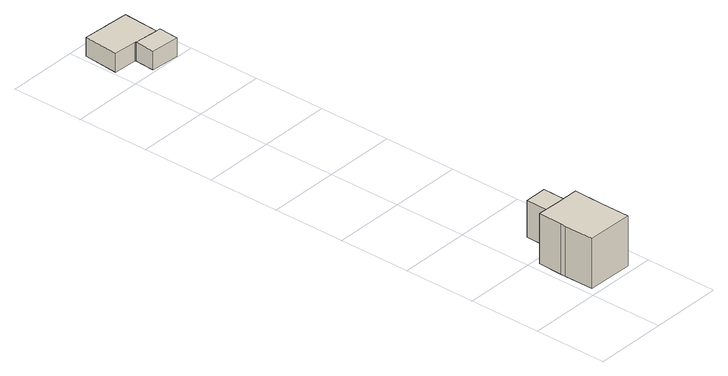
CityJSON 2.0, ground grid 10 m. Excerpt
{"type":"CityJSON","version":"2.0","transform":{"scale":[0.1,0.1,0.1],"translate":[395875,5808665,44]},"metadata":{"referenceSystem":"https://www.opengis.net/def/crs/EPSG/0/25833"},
"CityObjects":{
"building1":{"type":"Building","attributes":{"Gemeindeschluessel":"11000008","function":"31001_1010"},"address":[{"country":"Germany","locality":"Berlin","thoroughfareNumber":"28","thoroughfareName":"Söderblomweg"}],"children":["building1-1","building1-2"]},
"building1-1":{"type":"BuildingPart","attributes":{"BezugspunktDach":"2200","measuredHeight":8.95,"storeysAboveGround":1},"parents":["building1"],"geometry":[{"type":"Solid","lod":"1","boundaries":[[[[0,1,2,3,4,5,6,7]],[[8,9,10,11,12,13,14,15]],[[8,15,7,6]],[[9,8,6,5]],[[10,9,5,4]],[[11,10,4,3]],[[12,16,17,11,3,2]],[[13,12,2,1]],[[14,13,1,0]],[[15,14,0,7]],[[11,17,16,12]]]]}]},
"building1-2":{"type":"BuildingPart","attributes":{"BezugspunktDach":"2200","measuredHeight":5.11,"storeysAboveGround":1},"parents":["building1"],"geometry":[{"type":"Solid","lod":"1","boundaries":[[[[16,18,19,17]],[[20,21,12,11]],[[20,11,17,19]],[[21,20,19,18]],[[12,21,18,16]],[[12,16,17,11]]]]}]},
"building2":{"type":"Building","attributes":{"Gemeindeschluessel":"11000008","BezugspunktDach":"2200","function":"51009_1610","measuredHeight":2.56,"storeysAboveGround":0},"address":[{"country":"Germany","locality":"Berlin"}],"geometry":[{"type":"Solid","lod":"1","boundaries":[[[[22,23,24,25,26,27,28,29,30,31]],[[32,33,34,35,36,37,38,39,40,41]],[[32,41,31,30]],[[33,32,30,29]],[[34,33,29,28]],[[35,34,28,27]],[[36,35,27,26]],[[37,36,26,25]],[[38,37,25,24]],[[39,38,24,23]],[[40,39,23,22]],[[41,40,22,31]]]]}]},
"building3":{"type":"Building","attributes":{"Gemeindeschluessel":"11000008","BezugspunktDach":"2200","function":"31001_2723","measuredHeight":2.59,"storeysAboveGround":1},"address":[{"country":"Germany","locality":"Berlin","thoroughfareNumber":"19 (1)","thoroughfareName":"Matthäusweg"}],"geometry":[{"type":"Solid","lod":"1","boundaries":[[[[42,43,25,24,23,44]],[[39,38,37,45,46,47]],[[39,47,44,23]],[[38,39,23,24]],[[37,38,24,25]],[[45,37,25,43]],[[46,45,43,42]],[[47,46,42,44]]]]}]}
},
"vertices":[
[75,10,75],[75,51,75],[76,91,75],[45,91,75],[12,92,75],[11,58,75],[11,51,75],[11,11,75],[11,51,5],[11,58,5],[12,92,5],[45,91,5],[76,91,5],[75,51,5],[75,10,5],[11,11,5],[76,91,56],[45,91,56],
[77,140,56],[46,140,56],[46,140,5],[77,140,5],
[36,731,32],[37,731,32],[38,731,32],[71,728,32],[74,778,32],[42,780,32],[40,780,32],[39,780,32],[7,782,32],[3,733,32],[7,782,6],[39,780,6],[40,780,6],[42,780,6],[74,778,6],[71,728,6],[38,731,6],[37,731,6],[36,731,6],[3,733,6],
[75,700,32],[77,728,32],[35,703,32],[77,728,6],[75,700,6],[35,703,6]
]}
